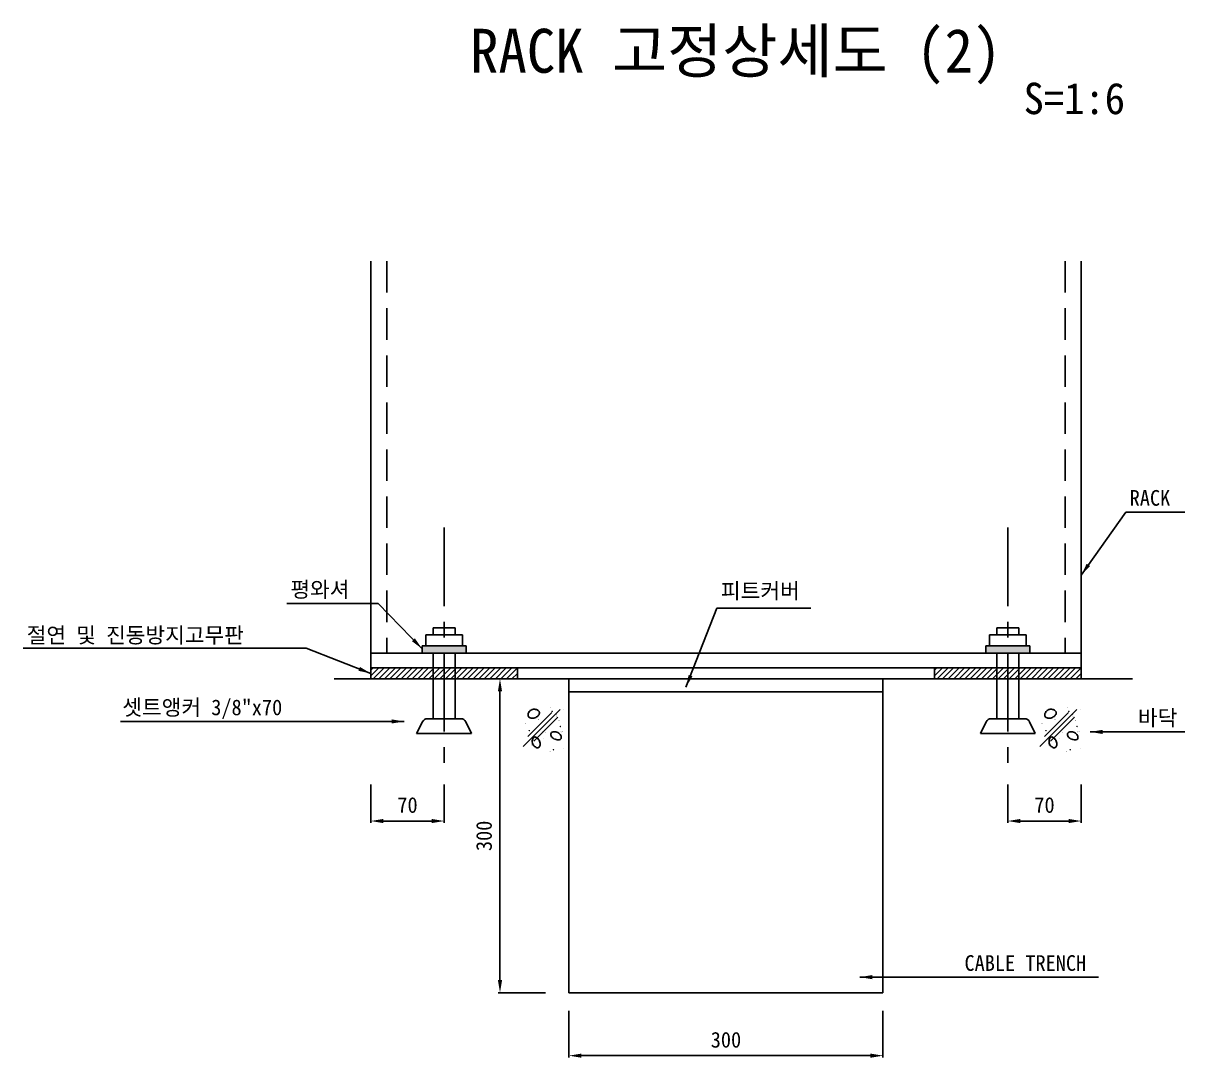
# Model space of a CAD drawing. Extents: x -169 to 3644, y -121 to 4107.
# Drawn here: x -169 to 941, y -121 to 868 of the extents above; entities that cross this region are included whole.
import ezdxf
from ezdxf.enums import TextEntityAlignment as Align

# ---------------------------------------------------------------- set-up
doc = ezdxf.new("R2010")
doc.units = 0
doc.header["$LTSCALE"] = 60
doc.header["$MEASUREMENT"] = 0
doc.linetypes.add('A-CENTR01', pattern=[2, 1.25, -0.25, 0.25, -0.25])
doc.linetypes.add('A-DASHD01', pattern=[0.75, 0.5, -0.25])
doc.layers.get('Defpoints').update_dxf_attribs({"linetype": 'CONTINUOUS'})
for name, color, linetype in [('TN-BASE', 253, 'CONTINUOUS'), ('TN-CNTL', 1, 'A-CENTR01'), ('TN-DIMS', 1, 'CONTINUOUS'), ('TN-LEAL', 1, 'CONTINUOUS'), ('TN-LEAT', 3, 'CONTINUOUS'), ('TN-PATT', 1, 'CONTINUOUS'), ('TN-STEL', 3, 'CONTINUOUS'), ('TN-TEX1', 6, 'CONTINUOUS')]:
    doc.layers.add(name, color=color, linetype=linetype)
doc.styles.get("Standard").update_dxf_attribs({"font": 'GulimChe.ttf'})
doc.dimstyles.new('L30', dxfattribs={"dimscale": 6, "dimtxt": 2.5, "dimasz": 2, "dimexe": 0.3, "dimexo": 0.3, "dimgap": 1.25, "dimtad": 1, "dimdec": 0, "dimdsep": 46, "dimlunit": 6, "dimtxsty": 'Standard', "dimcen": 0, "dimclrd": 256, "dimclre": 256, "dimclrt": 3, "dimadec": 0, "dimazin": 0, "dimtfac": 0.666667, "dimtdec": 0, "dimtix": 1, "dimtmove": 2, "dimatfit": 3, "dimfxl": 0, "dimtolj": 1, "dimlwd": -1, "dimlwe": -1, "dimarcsym": 0})

# ---------------------------------------------------------------- blocks, each defined once
blk = doc.blocks.new('*D3')
at = {"layer": 'Defpoints', "color": 0}
for p in [(352.3, -74.3), (652.5, -74.3), (652.5, -119)]:
    blk.add_point(p, dxfattribs=at)
at = {"layer": 'TN-DIMS'}
for p, q in [((352.3, -76.1), (352.3, -120.8)), ((652.5, -76.1), (652.5, -120.8)), ((364.3, -119), (640.5, -119))]:
    blk.add_line(p, q, dxfattribs=at)
for points in [[(364.3, -117), (364.3, -121), (352.3, -119)], [(640.5, -117), (640.5, -121), (652.5, -119)]]:
    blk.add_solid(points, dxfattribs=at)
at = {"layer": 'TN-DIMS', "color": 3, "insert": (502.4, -103.9), "char_height": 15, "attachment_point": 5}
blk.add_mtext('\\A1;300', dxfattribs=at)
blk = doc.blocks.new('*D4')
at = {"layer": 'Defpoints', "color": 0}
for p in [(286.4, 241.3), (331.6, 241.3), (331.6, -58.8)]:
    blk.add_point(p, dxfattribs=at)
at = {"layer": 'TN-DIMS'}
for p, q in [((329.8, 241.3), (284.6, 241.3)), ((286.4, -46.8), (286.4, 229.3)), ((329.8, -58.8), (284.6, -58.8))]:
    blk.add_line(p, q, dxfattribs=at)
for points in [[(284.4, 229.3), (288.4, 229.3), (286.4, 241.3)], [(284.4, -46.8), (288.4, -46.8), (286.4, -58.8)]]:
    blk.add_solid(points, dxfattribs=at)
at = {"layer": 'TN-DIMS', "color": 3, "insert": (271.2, 91.2), "char_height": 15, "attachment_point": 5, "rotation": 90}
blk.add_mtext('\\A1;300', dxfattribs=at)
blk = doc.blocks.new('*D5')
at = {"layer": 'Defpoints', "color": 0}
for p in [(163, 142.1), (233, 142.1), (233, 105.4)]:
    blk.add_point(p, dxfattribs=at)
at = {"layer": 'TN-DIMS'}
for p, q in [((163, 140.3), (163, 103.6)), ((233, 140.3), (233, 103.6)), ((175, 105.4), (221, 105.4))]:
    blk.add_line(p, q, dxfattribs=at)
for points in [[(175, 107.4), (175, 103.4), (163, 105.4)], [(221, 107.4), (221, 103.4), (233, 105.4)]]:
    blk.add_solid(points, dxfattribs=at)
at = {"layer": 'TN-DIMS', "color": 3, "insert": (198, 120.6), "char_height": 15, "attachment_point": 5}
blk.add_mtext('\\A1;70', dxfattribs=at)
blk = doc.blocks.new('*D6')
at = {"layer": 'Defpoints', "color": 0}
for p in [(771.9, 142.1), (841.9, 142.1), (841.9, 105.4)]:
    blk.add_point(p, dxfattribs=at)
at = {"layer": 'TN-DIMS'}
for p, q in [((771.9, 140.3), (771.9, 103.6)), ((841.9, 140.3), (841.9, 103.6)), ((783.9, 105.4), (829.9, 105.4))]:
    blk.add_line(p, q, dxfattribs=at)
for points in [[(783.9, 107.4), (783.9, 103.4), (771.9, 105.4)], [(829.9, 107.4), (829.9, 103.4), (841.9, 105.4)]]:
    blk.add_solid(points, dxfattribs=at)
at = {"layer": 'TN-DIMS', "color": 3, "insert": (806.9, 120.6), "char_height": 15, "attachment_point": 5}
blk.add_mtext('\\A1;70', dxfattribs=at)

msp = doc.modelspace()

# ---------------------------------------------------------------- hatches: boundary and pattern name
at = {"layer": 'TN-PATT'}
h = msp.add_hatch(dxfattribs=at)
h.set_pattern_fill('ANSI31', color=256, scale=30, style=0)
h.set_pattern_definition([(45, (-3268.1138, -2142.0476), (-2.6516504, 2.6516504), [])])
h.paths.add_polyline_path([(222.5, 241.3), (222.5, 251.8), (171.6, 251.8), (163, 251.8), (163, 241.3)])
h.paths.add_polyline_path([(233, 251.8), (222.5, 251.8), (222.5, 241.3), (233, 241.3)])
h.paths.add_polyline_path([(233, 241.3), (243.5, 241.3), (243.5, 251.8), (233, 251.8)])
h.paths.add_polyline_path([(243.5, 251.8), (243.5, 241.3), (303, 241.3), (303, 251.8)])
h = msp.add_hatch(dxfattribs=at)
h.set_pattern_fill('ANSI31', color=256, scale=30, style=0)
h.set_pattern_definition([(45, (-2729.235, -2142.0476), (-2.6516504, 2.6516504), [])])
h.paths.add_polyline_path([(761.4, 241.3), (761.4, 251.8), (710.5, 251.8), (701.9, 251.8), (701.9, 241.3)])
h.paths.add_polyline_path([(771.9, 251.8), (761.4, 251.8), (761.4, 241.3), (771.9, 241.3)])
h.paths.add_polyline_path([(771.9, 241.3), (782.4, 241.3), (782.4, 251.8), (771.9, 251.8)])
h.paths.add_polyline_path([(782.4, 251.8), (782.4, 241.3), (841.9, 241.3), (841.9, 251.8)])

# ---------------------------------------------------------------- linework, layer by layer
at = {"layer": 'TN-BASE'}
for p, q in [((352.3, 241.3), (352.3, -58.8)), ((652.5, 241.3), (652.5, -58.8)), ((308.6, 176.7), (343.8, 211.9)), ((802.5, 176.7), (837.7, 211.9)), ((313, 186.1), (336, 209.2)), ((318.6, 181.6), (341.6, 204.7)), ((806.9, 186.1), (829.9, 209.2)), ((812.5, 181.6), (835.5, 204.7)), ((352.3, -58.8), (652.5, -58.8))]:
    msp.add_line(p, q, dxfattribs=at)
for points in [[(313.3, 205.9), (313.6, 205.3), (314, 204.8), (314.7, 204.3), (315.4, 204), (316.2, 203.8), (317.1, 203.7), (318, 203.7), (318.9, 203.8), (319.8, 204.1), (320.6, 204.5), (321.4, 204.9), (322.1, 205.5), (322.8, 206.1), (323.3, 206.7), (323.7, 207.4), (324, 208), (324.2, 208.6), (324.1, 209.2), (324, 209.7), (323.8, 210.2), (323.4, 210.6), (322.9, 211), (322.4, 211.4), (321.8, 211.7), (321.2, 212), (320.5, 212.2), (319.8, 212.3), (319.1, 212.3), (318.3, 212.3), (317.6, 212.1), (316.8, 211.9), (316.1, 211.5), (315.4, 211), (314.8, 210.4), (314.3, 209.7), (313.8, 208.9), (313.4, 208.1), (313.2, 207.3), (313.2, 206.6)], [(807.2, 205.9), (807.5, 205.3), (807.9, 204.8), (808.6, 204.3), (809.3, 204), (810.1, 203.8), (811, 203.7), (811.9, 203.7), (812.8, 203.8), (813.7, 204.1), (814.5, 204.5), (815.3, 204.9), (816.1, 205.5), (816.7, 206.1), (817.2, 206.7), (817.6, 207.4), (817.9, 208), (818.1, 208.6), (818, 209.2), (817.9, 209.7), (817.7, 210.2), (817.3, 210.6), (816.9, 211), (816.3, 211.4), (815.7, 211.7), (815.1, 212), (814.4, 212.2), (813.7, 212.3), (813, 212.3), (812.2, 212.3), (811.5, 212.1), (810.7, 211.9), (810, 211.5), (809.4, 211), (808.7, 210.4), (808.2, 209.7), (807.7, 208.9), (807.3, 208.1), (807.1, 207.3), (807.1, 206.6)], [(336.3, 185.3), (337.1, 184.7), (338, 184.1), (339.1, 183.7), (340.1, 183.3), (341.2, 183.1), (342.2, 183), (343.1, 183.1), (343.9, 183.3), (344.4, 183.7), (344.8, 184.3), (345, 185), (345, 185.7), (344.8, 186.5), (344.5, 187.3), (344, 188.1), (343.3, 188.8), (342.6, 189.4), (341.7, 189.9), (340.8, 190.3), (339.8, 190.6), (338.9, 190.7), (338, 190.7), (337.1, 190.6), (336.4, 190.3), (335.8, 189.9), (335.4, 189.4), (335.1, 188.8), (335, 188.1), (335.1, 187.4), (335.3, 186.7), (335.7, 186)], [(830.2, 185.3), (831, 184.7), (831.9, 184.1), (833, 183.7), (834, 183.3), (835.1, 183.1), (836.1, 183), (837, 183.1), (837.8, 183.3), (838.3, 183.7), (838.7, 184.3), (838.9, 185), (838.9, 185.7), (838.7, 186.5), (838.4, 187.3), (837.9, 188.1), (837.2, 188.8), (836.5, 189.4), (835.6, 189.9), (834.7, 190.3), (833.7, 190.6), (832.8, 190.7), (831.9, 190.7), (831.1, 190.6), (830.3, 190.3), (829.7, 189.9), (829.3, 189.4), (829, 188.8), (828.9, 188.1), (829, 187.4), (829.2, 186.7), (829.6, 186)], [(317.7, 179), (318.1, 178.1), (318.7, 177.4), (319.4, 176.7), (320.2, 176.2), (321, 175.8), (321.7, 175.5), (322.5, 175.5), (323.1, 175.6), (323.7, 176), (324.2, 176.5), (324.5, 177.2), (324.7, 178), (324.8, 178.8), (324.7, 179.8), (324.6, 180.7), (324.2, 181.7), (323.8, 182.6), (323.3, 183.5), (322.7, 184.2), (322, 184.9), (321.3, 185.4), (320.5, 185.7), (319.8, 185.9), (319.2, 185.7), (318.6, 185.4), (318.1, 184.8), (317.7, 184), (317.4, 183.1), (317.3, 182.1), (317.3, 181.1), (317.4, 180)], [(811.6, 179), (812, 178.1), (812.6, 177.4), (813.3, 176.7), (814.1, 176.2), (814.9, 175.8), (815.6, 175.5), (816.4, 175.5), (817.1, 175.6), (817.6, 176), (818.1, 176.5), (818.4, 177.2), (818.6, 178), (818.7, 178.8), (818.6, 179.8), (818.5, 180.7), (818.1, 181.7), (817.7, 182.6), (817.2, 183.5), (816.6, 184.2), (815.9, 184.9), (815.2, 185.4), (814.4, 185.7), (813.8, 185.9), (813.1, 185.7), (812.5, 185.4), (812, 184.8), (811.6, 184), (811.3, 183.1), (811.2, 182.1), (811.2, 181.1), (811.3, 180)]]:
    msp.add_lwpolyline(points, close=True, dxfattribs=at)
for points, const_width in [([(334.7, 213.6, 1), (335, 213.6, 1)], 0.28), ([(335.9, 210.3, 1), (336.6, 210.3, 1)], 0.7), ([(347.3, 212.3, 1), (347.5, 212.3, 1)], 0.28), ([(828.6, 213.6, 1), (828.9, 213.6, 1)], 0.28), ([(829.8, 210.3, 1), (830.5, 210.3, 1)], 0.7), ([(841.2, 212.3, 1), (841.4, 212.3, 1)], 0.28), ([(313.7, 210.3, 1), (314, 210.3, 1)], 0.28), ([(313.7, 209.6, 1), (314, 209.6, 1)], 0.28), ([(322.9, 202.4, 1), (323.2, 202.4, 1)], 0.35), ([(340, 205.7, 1), (340.3, 205.7, 1)], 0.35), ([(340, 207, 1), (340.3, 207, 1)], 0.28), ([(342.6, 201.7, 1), (342.9, 201.7, 1)], 0.28), ([(807.6, 210.3, 1), (807.9, 210.3, 1)], 0.28), ([(807.6, 209.6, 1), (807.9, 209.6, 1)], 0.28), ([(816.8, 202.4, 1), (817.1, 202.4, 1)], 0.35), ([(833.9, 205.7, 1), (834.2, 205.7, 1)], 0.35), ([(833.9, 207, 1), (834.2, 207, 1)], 0.28), ([(836.5, 201.7, 1), (836.8, 201.7, 1)], 0.28), ([(310.4, 198.5, 1), (310.7, 198.5, 1)], 0.28), ([(313.7, 191.9, 1), (314, 191.9, 1)], 0.28), ([(314.1, 191.9, 1), (314.8, 191.9, 1)], 0.7), ([(326.8, 190.6, 1), (327.1, 190.6, 1)], 0.28), ([(330.1, 189.9, 1), (330.4, 189.9, 1)], 0.28), ([(343.8, 195.8, 1), (344.5, 195.8, 1)], 0.7), ([(344.6, 190.6, 1), (344.9, 190.6, 1)], 0.28), ([(345.9, 191.2, 1), (346.2, 191.2, 1)], 0.28), ([(804.3, 198.5, 1), (804.6, 198.5, 1)], 0.28), ([(807.6, 191.9, 1), (807.9, 191.9, 1)], 0.28), ([(808, 191.9, 1), (808.7, 191.9, 1)], 0.7), ([(820.8, 190.6, 1), (821, 190.6, 1)], 0.28), ([(824, 189.9, 1), (824.3, 189.9, 1)], 0.28), ([(837.7, 195.8, 1), (838.4, 195.8, 1)], 0.7), ([(838.5, 190.6, 1), (838.8, 190.6, 1)], 0.28), ([(839.8, 191.2, 1), (840.1, 191.2, 1)], 0.28), ([(316.3, 178.1, 1), (316.6, 178.1, 1)], 0.28), ([(327.5, 184.6, 1), (327.8, 184.6, 1)], 0.28), ([(810.2, 178.1, 1), (810.5, 178.1, 1)], 0.28), ([(821.4, 184.6, 1), (821.7, 184.6, 1)], 0.28), ([(334.1, 172.1, 1), (334.4, 172.1, 1)], 0.28), ([(337.2, 173.5, 1), (337.9, 173.5, 1)], 0.7), ([(347.3, 174.8, 1), (347.5, 174.8, 1)], 0.28), ([(828, 172.1, 1), (828.3, 172.1, 1)], 0.28), ([(831.1, 173.5, 1), (831.8, 173.5, 1)], 0.7), ([(841.2, 174.8, 1), (841.4, 174.8, 1)], 0.28)]:
    msp.add_lwpolyline(points, format="xyb", close=True, dxfattribs=dict(at, const_width=const_width))
at = {"layer": 'TN-CNTL'}
for p, q in [((233, 386), (233, 158.3)), ((771.9, 386), (771.9, 160.5))]:
    msp.add_line(p, q, dxfattribs=at)
at = {"layer": 'TN-STEL'}
for p, q in [((163, 251.8), (163, 640.7)), ((841.9, 251.8), (841.9, 640.7)), ((222.5, 283.3), (222.5, 290.3)), ((222.5, 290.3), (243.5, 290.3)), ((243.5, 283.3), (243.5, 290.3)), ((782.4, 290.3), (761.4, 290.3)), ((761.4, 283.3), (761.4, 290.3)), ((782.4, 283.3), (782.4, 290.3)), ((215.5, 283.3), (215.5, 272.8)), ((215.5, 283.3), (250.5, 283.3)), ((250.5, 283.3), (250.5, 272.8)), ((754.4, 283.3), (754.4, 272.8)), ((789.4, 283.3), (754.4, 283.3)), ((789.4, 283.3), (789.4, 272.8)), ((212, 272.8), (212, 265.8)), ((212, 272.8), (254, 272.8)), ((254, 272.8), (254, 265.8)), ((750.9, 272.8), (750.9, 265.8)), ((792.9, 272.8), (750.9, 272.8)), ((792.9, 272.8), (792.9, 265.8)), ((163, 265.8), (841.9, 265.8)), ((222.5, 223.8), (222.5, 265.8)), ((243.5, 223.8), (243.5, 265.8)), ((761.4, 265.8), (761.4, 203.2)), ((782.4, 265.8), (782.4, 203.2)), ((163, 251.8), (841.9, 251.8)), ((163, 241.3), (163, 251.8)), ((303, 241.3), (303, 251.8)), ((701.9, 251.8), (701.9, 241.3)), ((833.2, 251.8), (771.9, 251.8)), ((841.9, 241.3), (841.9, 251.8)), ((128, 241.3), (876.9, 241.3)), ((128, 241.3), (890.9, 241.3)), ((222.5, 241.3), (222.5, 203.2)), ((243.5, 241.3), (243.5, 203.2)), ((352.3, 228.8), (652.5, 228.8)), ((206.7, 189.2), (212.3, 200.3)), ((217, 203.2), (249, 203.2)), ((259.2, 189.2), (253.7, 200.3)), ((745.6, 189.2), (751.2, 200.3)), ((755.9, 203.2), (787.9, 203.2)), ((798.1, 189.2), (792.6, 200.3)), ((206.7, 189.2), (259.2, 189.2)), ((745.6, 189.2), (798.1, 189.2))]:
    msp.add_line(p, q, dxfattribs=at)
at = {"layer": 'TN-STEL', "linetype": 'A-DASHD01'}
for p, q in [((178.2, 640.7), (178.2, 265.8)), ((826.7, 640.7), (826.7, 265.8))]:
    msp.add_line(p, q, dxfattribs=at)
at = {"layer": 'TN-STEL'}
for centre, start, end in [((217, 198), 90, 153.4349), ((249, 198), 26.5651, 90), ((755.9, 198), 90, 153.4349), ((787.9, 198), 26.5651, 90)]:
    msp.add_arc(centre, 5.25, start, end, dxfattribs=at)
at = {"layer": 'TN-STEL', "linetype": 'ByBlock'}
for p in [(233, 189.2), (771.9, 189.2)]:
    msp.add_point(p, dxfattribs=at)
at = {"layer": 'TN-STEL'}
for points in [[(212, 265.8), (254, 265.8), (212, 272.8), (254, 272.8)], [(792.9, 265.8), (750.9, 265.8), (792.9, 272.8), (750.9, 272.8)]]:
    msp.add_solid(points, dxfattribs=at)

# ---------------------------------------------------------------- texts
at = {"layer": 'TN-LEAT'}
for s, p in [('RACK', (888.3, 406.9)), ('평와셔', (86, 319.4)), ('피트커버', (497.6, 318)), ('절연 및 진동방지고무판', (-166, 275.7)), ('셋트앵커 3/8"x70', (-74.6, 206.6)), ('바닥', (896.2, 196.6)), ('CABLE TRENCH', (730.4, -37.9))]:
    msp.add_text(s, height=15, dxfattribs=at).set_placement(p)
at = {"layer": 'TN-TEX1'}
for s, height, p in [('RACK 고정상세도 (2)', 42, (511.7, 842)), ('S=1:6', 30, (835.4, 796.4))]:
    msp.add_text(s, height=height, dxfattribs=at).set_placement(p, align=Align.MIDDLE_CENTER)

# ---------------------------------------------------------------- dimensions: what is measured, and where the dimension line sits
at = {"layer": 'TN-DIMS'}
dim = msp.add_linear_dim(base=(286.4, 241.3), p1=(331.6, -58.8), p2=(331.6, 241.3), angle=90, dimstyle='L30', dxfattribs=at)
dim.commit()
dim.dimension.update_dxf_attribs({"geometry": '*D4', "text_midpoint": (271.2, 91.2)})
for base, p1, p2, picture, middle in [((233, 105.4), (163, 142.1), (233, 142.1), '*D5', (198, 120.6)), ((841.9, 105.4), (771.9, 142.1), (841.9, 142.1), '*D6', (806.9, 120.6)), ((652.5, -119), (352.3, -74.3), (652.5, -74.3), '*D3', (502.4, -103.9))]:
    dim = msp.add_linear_dim(base=base, p1=p1, p2=p2, dimstyle='L30', dxfattribs=at)
    dim.commit()
    dim.dimension.update_dxf_attribs({"geometry": picture, "text_midpoint": middle})

# ---------------------------------------------------------------- leaders
at = {"layer": 'TN-LEAL'}
for points in [[(841.9, 340.5), (884.6, 400.9), (941, 400.9)], [(212, 270.1), (169.9, 313.4), (82.5, 313.4)], [(464.2, 233.3), (493.8, 308.8), (583.6, 308.8)], [(163, 246.5), (101.2, 270.7), (-169.3, 270.7)], [(194.8, 200.6), (-76.5, 200.6)], [(850.5, 190.6), (940.9, 190.6)], [(630.3, -43.9), (858.5, -43.9)]]:
    msp.add_leader(points, dimstyle='L30', dxfattribs=at)

doc.saveas('drawing.dxf')
